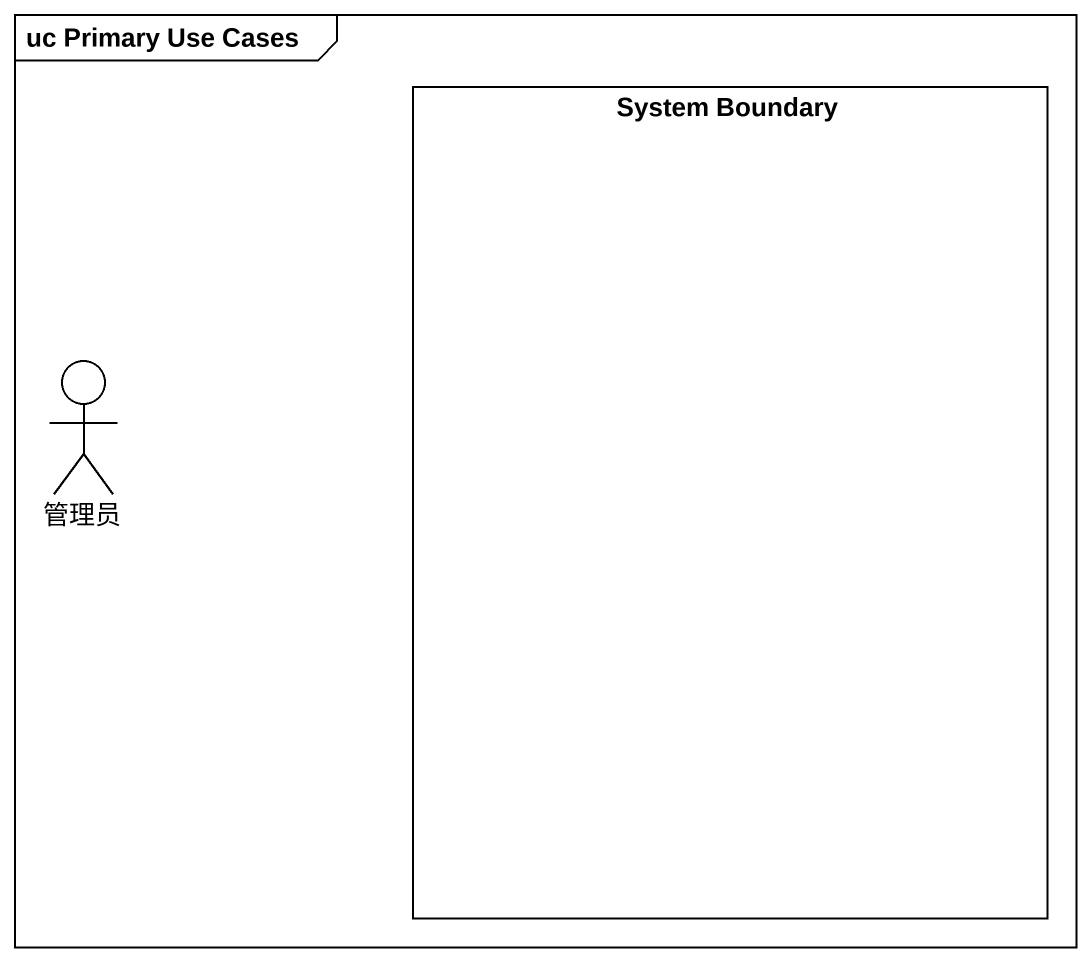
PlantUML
@startuml
mainframe uc Primary Use Cases
rectangle "System Boundary" as System_Boundary
actor 管理员
@enduml
